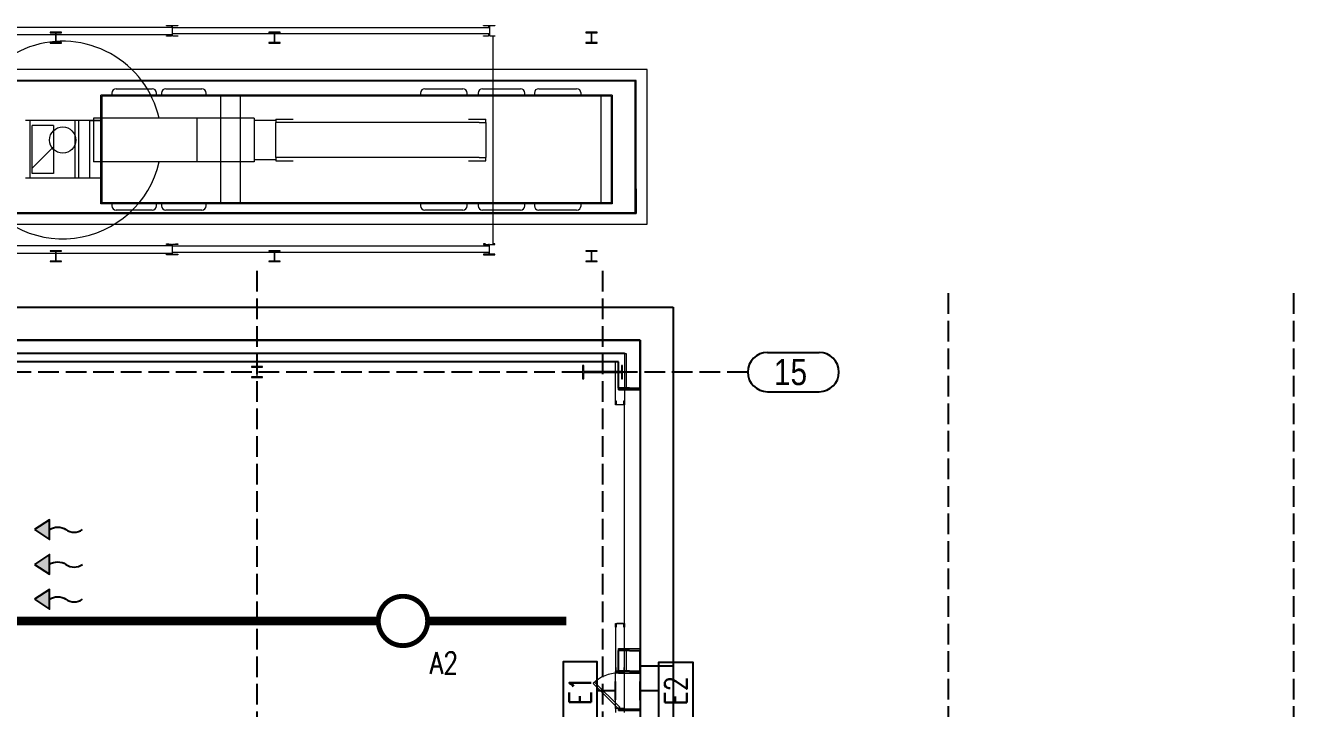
# Model space of a CAD drawing. Header units: millimetres. Extents: x 91119 to 433967, y 16708 to 144224.
# Drawn here: x 324957 to 353952, y 128593 to 144224 of the extents above; entities that cross this region are included whole.
import ezdxf
from ezdxf.enums import TextEntityAlignment as Align

# ---------------------------------------------------------------- set-up
doc = ezdxf.new("R2010")
doc.units = ezdxf.units.MM
doc.header["$LTSCALE"] = 100
for name, pattern in [('121217 IES and EMR$0$XKITLINE00', [0]), ('121217 IES and EMR$0$XKITLINE03', [6.299213, 4.724409, -1.574803]), ('DASHED', [19.05, 12.7, -6.35])]:
    doc.linetypes.add(name, pattern=pattern)
doc.layers.add('121217 IES and EMR$0$G3 Fab Prts-22 Door-Plan', color=7, linetype='Continuous', lineweight=5)
for name, color, linetype in [('121217 IES and EMR$0$grid', 8, 'Continuous'), ('121217 IES and EMR$0$layout', 8, 'Continuous'), ('121217 IES and EMR$0$Xref', 8, 'Continuous'), ('Lighting', 5, 'Continuous'), ('Vent', 3, 'Continuous')]:
    doc.layers.add(name, color=color, linetype=linetype)
doc.styles.add('121217 IES and EMR$0$CENTURY_GOTHIC', font='GOTHIC.TTF')
doc.styles.add('ROMANS', font='romans.shx', dxfattribs={"width": 0.8, "height": 2.5})

# ---------------------------------------------------------------- blocks, each defined once
blk = doc.blocks.new('121217 IES and EMR$0$Group-84-1')
at = {"layer": '121217 IES and EMR$0$G3 Fab Prts-22 Door-Plan', "color": 7, "linetype": 'Continuous', "lineweight": 5, "transparency": 33554687}
for p, q in [((-3000, 250.5), (-3000, -250.5)), ((3000, 250.5), (3000, -250.5))]:
    blk.add_line(p, q, dxfattribs=at)
blk = doc.blocks.new('121217 IES and EMR$0$Group-85-1')
at = {"layer": '121217 IES and EMR$0$G3 Fab Prts-22 Door-Plan', "color": 7, "linetype": 'Continuous', "lineweight": 5, "transparency": 33554687, "flags": 128}
for points in [[(-3000, 250.5), (-2958, 250.5), (-2958, -250.5), (-3000, -250.5)], [(2958, 250.5), (3000, 250.5), (3000, -250.5), (2958, -250.5)]]:
    blk.add_lwpolyline(points, close=True, dxfattribs=at)
blk = doc.blocks.new('121217 IES and EMR$0$Group-91-1')
at = {"layer": '121217 IES and EMR$0$G3 Fab Prts-22 Door-Plan', "color": 7, "linetype": 'Continuous', "lineweight": 5, "transparency": 33554687, "flags": 128}
blk.add_lwpolyline([(-408, 250), (169, 827), (200, 796), (-377, 219)], close=True, dxfattribs=at)
blk = doc.blocks.new('121217 IES and EMR$0$Group-92-1')
at = {"layer": '121217 IES and EMR$0$G3 Fab Prts-22 Door-Plan', "color": 7, "linetype": 'Continuous', "lineweight": 5, "transparency": 33554687}
for p, q in [((-408, 250), (169, 827)), ((-377, 219), (200, 796)), ((169, 827), (200, 796)), ((-408, 250), (-377, 219))]:
    blk.add_line(p, q, dxfattribs=at)
at = {"layer": '121217 IES and EMR$0$G3 Fab Prts-22 Door-Plan', "color": 7, "transparency": 33554687}
blk.add_blockref('121217 IES and EMR$0$Group-91-1', (0, 0), dxfattribs=at)
blk = doc.blocks.new('121217 IES and EMR$0$Group-87-1')
at = {"layer": '121217 IES and EMR$0$G3 Fab Prts-22 Door-Plan', "color": 7, "linetype": 'Continuous', "lineweight": 5, "transparency": 33554687}
for p, q in [((-450, 250.5), (-450, -250.5)), ((450, 250.5), (450, -250.5))]:
    blk.add_line(p, q, dxfattribs=at)
blk = doc.blocks.new('121217 IES and EMR$0$Group-88-1')
at = {"layer": '121217 IES and EMR$0$G3 Fab Prts-22 Door-Plan', "color": 7, "linetype": 'Continuous', "lineweight": 5, "transparency": 33554687, "flags": 128}
for points in [[(-450, 250.5), (-408, 250.5), (-408, -250.5), (-450, -250.5)], [(408, 250.5), (450, 250.5), (450, -250.5), (408, -250.5)]]:
    blk.add_lwpolyline(points, close=True, dxfattribs=at)

msp = doc.modelspace()

# ---------------------------------------------------------------- hatches: boundary and pattern name
at = {"layer": 'Vent', "linetype": 'Continuous'}
for points in [[(325162, 132688), (325510, 132463), (325510, 132913)], [(325162, 131891), (325510, 131666), (325510, 132116)], [(325162, 131094), (325510, 130869), (325510, 131319)]]:
    msp.add_hatch(color=256, dxfattribs=at).paths.add_polyline_path(points)

# ---------------------------------------------------------------- linework, layer by layer
at = {"layer": '121217 IES and EMR$0$grid', "linetype": '121217 IES and EMR$0$XKITLINE03'}
for p, q in [((330252, 138606), (330252, 24226)), ((338152, 138606), (338152, 22312)), ((346052, 138095), (346052, 25094)), ((353952, 138095), (353952, 25094)), ((341471, 136294), (284783, 136294))]:
    msp.add_line(p, q, dxfattribs=at)
at = {"layer": '121217 IES and EMR$0$grid', "linetype": '121217 IES and EMR$0$XKITLINE00'}
for p, q in [((341921, 136744), (343108, 136744)), ((341921, 135844), (343108, 135844))]:
    msp.add_line(p, q, dxfattribs=at)
for centre, start, end in [((341921, 136294), 90, 270), ((343108, 136294), 270, 90)]:
    msp.add_arc(centre, 450, start, end, dxfattribs=at)
at = {"layer": '121217 IES and EMR$0$layout', "linetype": 'Continuous', "lineweight": 20}
for p, q in [((323316, 144185), (328304, 144185)), ((328181, 144212), (328181, 144224)), ((328181, 144224), (328439, 144224)), ((328292, 144212), (328181, 144212)), ((328304, 144185), (328304, 144200)), ((328316, 144200), (328316, 143999)), ((335554, 144170), (328316, 144170)), ((328439, 144212), (328329, 144212)), ((328439, 144224), (328439, 144212)), ((335431, 144212), (335431, 144224)), ((335431, 144224), (335689, 144224)), ((335542, 144212), (335431, 144212)), ((335554, 144170), (335554, 144200)), ((335566, 144200), (335566, 143999)), ((335689, 144212), (335579, 144212)), ((335689, 144224), (335689, 144212)), ((323316, 144014), (328304, 144014)), ((328181, 143975), (328181, 143987)), ((328181, 143987), (328292, 143987)), ((328233, 143975), (328181, 143975)), ((328304, 143999), (328304, 144014)), ((335554, 144029), (328316, 144029)), ((328329, 143987), (328439, 143987)), ((328439, 143975), (328388, 143975)), ((328439, 143987), (328439, 143975)), ((335431, 143975), (335431, 143987)), ((335431, 143987), (335542, 143987)), ((335478, 143975), (335431, 143975)), ((335554, 143999), (335554, 144029)), ((335579, 143987), (335689, 143987)), ((335689, 143975), (335643, 143975)), ((335643, 143975), (335643, 139224)), ((335689, 143987), (335689, 143975)), ((328876, 142100), (326518, 142100)), ((326518, 142100), (326518, 141100)), ((330185, 142100), (328876, 142100)), ((328876, 142100), (328876, 141100)), ((330185, 142100), (330185, 141100)), ((330680, 142050), (330185, 142050)), ((330928, 142000), (330674, 142000)), ((330674, 142000), (330674, 141200)), ((330680, 142075), (331080, 142075)), ((330680, 142075), (330680, 142000)), ((335333, 142000), (330928, 142000)), ((335085, 142075), (335485, 142075)), ((335333, 142000), (335491, 142000)), ((335485, 142000), (335485, 142075)), ((335491, 141200), (335491, 142000)), ((328876, 141100), (326518, 141100)), ((330185, 141100), (328876, 141100)), ((330680, 141150), (330185, 141150)), ((330928, 141200), (330674, 141200)), ((330680, 141200), (330680, 141125)), ((330680, 141125), (331080, 141125)), ((335333, 141200), (330928, 141200)), ((335085, 141125), (335485, 141125)), ((335333, 141200), (335491, 141200)), ((335485, 141125), (335485, 141200)), ((323316, 139185), (328304, 139185)), ((328181, 139212), (328181, 139224)), ((328181, 139224), (328233, 139224)), ((328292, 139212), (328181, 139212)), ((328304, 139185), (328304, 139200)), ((328316, 139200), (328316, 138999)), ((328439, 139212), (328329, 139212)), ((328388, 139224), (328439, 139224)), ((328439, 139224), (328439, 139212)), ((335431, 139224), (335431, 139212)), ((335478, 139224), (335431, 139224)), ((335431, 139212), (335542, 139212)), ((335554, 139200), (335554, 139170)), ((335566, 138999), (335566, 139200)), ((335579, 139212), (335689, 139212)), ((335689, 139224), (335643, 139224)), ((335689, 139212), (335689, 139224)), ((323316, 139014), (328304, 139014)), ((328181, 138987), (328292, 138987)), ((328181, 138975), (328181, 138987)), ((328439, 138975), (328181, 138975)), ((328304, 138999), (328304, 139014)), ((335554, 139170), (328316, 139170)), ((335554, 139029), (328316, 139029)), ((328329, 138987), (328439, 138987)), ((328439, 138987), (328439, 138975)), ((335542, 138987), (335431, 138987)), ((335431, 138987), (335431, 138975)), ((335431, 138975), (335689, 138975)), ((335554, 139029), (335554, 138999)), ((335689, 138987), (335579, 138987)), ((335689, 138975), (335689, 138987))]:
    msp.add_line(p, q, dxfattribs=at)
at = {"layer": '121217 IES and EMR$0$layout', "transparency": 33554687}
for p, q in [((296835, 137775), (339766, 137775)), ((296835, 137775), (339766, 137775)), ((339766, 137775), (339766, 121244)), ((339766, 137775), (339766, 129567)), ((297585, 137025), (339016, 137025)), ((339016, 137025), (297585, 137025)), ((339016, 137025), (339016, 120494)), ((339016, 135925), (339016, 137025)), ((338515, 136524), (298086, 136524)), ((338515, 135925), (338515, 136524)), ((338515, 129450), (338515, 129925)), ((339016, 129450), (339016, 129925)), ((339766, 129567), (339016, 129567))]:
    msp.add_line(p, q, dxfattribs=at)
at = {"layer": '121217 IES and EMR$0$layout'}
for p, q in [((297585, 137025), (339016, 137025)), ((339016, 137025), (339016, 120494)), ((338766, 135925), (338515, 135925)), ((338515, 135925), (338515, 135925)), ((338515, 135925), (338515, 135925)), ((338766, 135925), (339016, 135925)), ((339016, 135925), (339016, 135925)), ((339016, 135925), (339016, 135925)), ((338766, 129925), (338515, 129925)), ((338515, 129925), (338515, 129925)), ((338515, 129925), (338515, 129925)), ((338766, 129925), (339016, 129925)), ((339016, 129925), (339016, 129925)), ((339016, 129925), (339016, 129925)), ((338766, 129450), (338515, 129450)), ((338515, 129450), (338515, 129450)), ((338515, 129450), (338515, 129450)), ((338766, 129450), (339016, 129450)), ((339016, 129450), (339016, 129450)), ((339016, 129450), (339016, 129450))]:
    msp.add_line(p, q, dxfattribs=at)
at = {"layer": '121217 IES and EMR$0$layout', "linetype": 'Continuous', "lineweight": 5, "transparency": 33554687}
for p, q in [((338700, 136709), (297901, 136709)), ((338700, 136709), (297901, 136709)), ((338700, 135925), (338700, 136709)), ((338700, 135925), (338700, 136709)), ((338515, 135925), (338515, 135883)), ((338515, 135883), (339016, 135883)), ((339016, 135925), (339016, 135883)), ((338515, 129925), (338515, 129967)), ((338515, 129967), (339016, 129967)), ((338700, 129450), (338700, 129925)), ((339016, 129925), (339016, 129967)), ((338515, 129450), (338515, 129408)), ((338515, 129408), (339016, 129408)), ((339016, 129450), (339016, 129408))]:
    msp.add_line(p, q, dxfattribs=at)
at = {"layer": '121217 IES and EMR$0$layout', "linetype": 'Continuous', "lineweight": 20}
msp.add_circle((325810, 141600), 300, dxfattribs=at)
for centre, radius, start, end in [((328292, 144200), 12.7, 45, 90), ((328292, 144200), 12.7, 360, 45), ((328329, 144200), 12.7, 135, 180), ((328329, 144200), 12.7, 90, 135), ((335542, 144200), 12.7, 45, 90), ((335542, 144200), 12.7, 360, 45), ((335579, 144200), 12.7, 135, 180), ((335579, 144200), 12.7, 90, 135), ((325810, 141600), 2260, 61.1691, 109.5564), ((328292, 143999), 12.7, 270, 315), ((328292, 143999), 12.7, 315, 360), ((328329, 143999), 12.7, 180, 225), ((328329, 143999), 12.7, 225, 270), ((335542, 143999), 12.7, 270, 315), ((335542, 143999), 12.7, 315, 360), ((335579, 143999), 12.7, 180, 225), ((335579, 143999), 12.7, 225, 270), ((325810, 141600), 2260, 109.5564, 157.9437), ((325810, 141600), 2260, 12.7818, 61.1691), ((325810, 141600), 2260, 276.7746, 347.2181), ((325810, 141600), 2260, 206.331, 276.7746), ((328292, 139200), 12.7, 45, 90), ((328292, 139200), 12.7, 360, 45), ((328329, 139200), 12.7, 135, 180), ((328329, 139200), 12.7, 90, 135), ((335542, 139200), 12.7, 45, 90), ((335542, 139200), 12.7, 360, 45), ((335579, 139200), 12.7, 135, 180), ((335579, 139200), 12.7, 90, 135), ((328292, 138999), 12.7, 270, 315), ((328292, 138999), 12.7, 315, 360), ((328329, 138999), 12.7, 180, 225), ((328329, 138999), 12.7, 225, 270), ((335542, 138999), 12.7, 270, 315), ((335542, 138999), 12.7, 315, 360), ((335579, 138999), 12.7, 180, 225), ((335579, 138999), 12.7, 225, 270)]:
    msp.add_arc(centre, radius, start, end, dxfattribs=at)
at = {"layer": '121217 IES and EMR$0$layout', "linetype": 'Continuous', "lineweight": 5, "transparency": 33554687}
msp.add_arc((338515, 128592), 816, 90, 135, dxfattribs=at)
at = {"layer": '121217 IES and EMR$0$Xref', "linetype": 'Continuous', "lineweight": 15}
for p, q in [((325523, 144069), (325523, 144057)), ((325781, 144069), (325523, 144069)), ((325523, 144057), (325634, 144057)), ((325523, 143831), (325523, 143819)), ((325634, 143831), (325523, 143831)), ((325646, 144044), (325646, 143844)), ((325658, 143844), (325658, 144044)), ((325671, 144057), (325781, 144057)), ((325781, 143831), (325671, 143831)), ((325781, 144057), (325781, 144069)), ((325781, 143819), (325781, 143831)), ((330523, 144069), (330523, 144057)), ((330781, 144069), (330523, 144069)), ((330523, 144057), (330634, 144057)), ((330523, 143831), (330523, 143819)), ((330634, 143831), (330523, 143831)), ((330646, 144044), (330646, 143844)), ((330658, 143844), (330658, 144044)), ((330671, 144057), (330781, 144057)), ((330781, 143831), (330671, 143831)), ((330781, 144057), (330781, 144069)), ((330781, 143819), (330781, 143831)), ((337773, 144069), (337773, 144057)), ((338031, 144069), (337773, 144069)), ((337773, 144057), (337884, 144057)), ((337773, 143831), (337773, 143819)), ((337884, 143831), (337773, 143831)), ((337896, 144044), (337896, 143844)), ((337908, 143844), (337908, 144044)), ((337921, 144057), (338031, 144057)), ((338031, 143831), (337921, 143831)), ((338031, 144057), (338031, 144069)), ((338031, 143819), (338031, 143831)), ((325523, 143819), (325781, 143819)), ((330523, 143819), (330781, 143819)), ((337773, 143819), (338031, 143819)), ((325523, 139069), (325523, 139057)), ((325781, 139069), (325523, 139069)), ((325523, 139057), (325634, 139057)), ((325646, 139044), (325646, 138844)), ((325658, 138844), (325658, 139044)), ((325671, 139057), (325781, 139057)), ((325781, 139057), (325781, 139069)), ((330523, 139069), (330523, 139057)), ((330781, 139069), (330523, 139069)), ((330523, 139057), (330634, 139057)), ((330646, 139044), (330646, 138844)), ((330658, 138844), (330658, 139044)), ((330671, 139057), (330781, 139057)), ((330781, 139057), (330781, 139069)), ((337773, 139069), (337773, 139057)), ((338031, 139069), (337773, 139069)), ((337773, 139057), (337884, 139057)), ((337896, 139044), (337896, 138844)), ((337908, 138844), (337908, 139044)), ((337921, 139057), (338031, 139057)), ((338031, 139057), (338031, 139069)), ((325634, 138831), (325523, 138831)), ((325523, 138831), (325523, 138819)), ((325523, 138819), (325781, 138819)), ((325781, 138831), (325671, 138831)), ((325781, 138819), (325781, 138831)), ((330634, 138831), (330523, 138831)), ((330523, 138831), (330523, 138819)), ((330523, 138819), (330781, 138819)), ((330781, 138831), (330671, 138831)), ((330781, 138819), (330781, 138831)), ((337884, 138831), (337773, 138831)), ((337773, 138831), (337773, 138819)), ((337773, 138819), (338031, 138819)), ((338031, 138831), (337921, 138831)), ((338031, 138819), (338031, 138831)), ((330123, 136419), (330123, 136407)), ((330381, 136419), (330123, 136419)), ((330123, 136407), (330234, 136407)), ((330246, 136394), (330246, 136194)), ((330258, 136194), (330258, 136394)), ((330271, 136407), (330381, 136407)), ((330381, 136407), (330381, 136419)), ((337693, 136446), (337693, 136141)), ((337721, 136446), (337693, 136446)), ((337721, 136321), (337721, 136446)), ((338565, 136302), (337740, 136302)), ((337740, 136285), (338565, 136285)), ((338584, 136446), (338584, 136321)), ((338612, 136446), (338584, 136446)), ((338612, 136141), (338612, 136446)), ((330123, 136181), (330123, 136169)), ((330234, 136181), (330123, 136181)), ((330123, 136169), (330381, 136169)), ((330381, 136181), (330271, 136181)), ((330381, 136169), (330381, 136181)), ((337693, 136141), (337721, 136141)), ((337721, 136141), (337721, 136266)), ((338584, 136266), (338584, 136141)), ((338584, 136141), (338612, 136141)), ((338452, 135544), (338452, 135634)), ((338452, 135634), (338466, 135634)), ((338652, 135544), (338452, 135544)), ((338466, 135634), (338466, 135563)), ((338478, 135551), (338626, 135551)), ((338638, 135563), (338638, 135634)), ((338638, 135634), (338652, 135634)), ((338652, 135634), (338652, 135544)), ((338452, 130544), (338652, 130544)), ((338452, 130454), (338452, 130544)), ((338466, 130525), (338466, 130454)), ((338626, 130537), (338478, 130537)), ((338638, 130454), (338638, 130525)), ((338652, 130544), (338652, 130454)), ((338466, 130454), (338452, 130454)), ((338652, 130454), (338638, 130454)), ((338452, 129534), (338452, 129444)), ((338466, 129534), (338452, 129534)), ((338452, 129444), (338652, 129444)), ((338466, 129463), (338466, 129534)), ((338626, 129451), (338478, 129451)), ((338638, 129534), (338638, 129463)), ((338652, 129534), (338638, 129534)), ((338652, 129444), (338652, 129534)), ((338652, 128594), (338452, 128594)), ((338452, 128594), (338452, 128504)), ((338652, 128504), (338652, 128594))]:
    msp.add_line(p, q, dxfattribs=at)
at = {"layer": '121217 IES and EMR$0$Xref', "linetype": 'Continuous', "lineweight": 0}
for p, q in [((337908, 143848), (337879, 143819)), ((326702, 142542), (326682, 142522)), ((326789, 142628), (326769, 142608)), ((329618, 142628), (329598, 142608)), ((332446, 142628), (332426, 142608)), ((335274, 142628), (335254, 142608)), ((338103, 142628), (338083, 142608)), ((325603, 141442), (325115, 140954)), ((327152, 140162), (327132, 140142)), ((329980, 140162), (329960, 140142)), ((332808, 140162), (332788, 140142)), ((335637, 140162), (335617, 140142))]:
    msp.add_line(p, q, dxfattribs=at)
at = {"layer": '121217 IES and EMR$0$Xref', "linetype": 'Continuous', "lineweight": 20}
for p, q in [((339172, 143214), (298592, 143214)), ((338922, 142964), (298842, 142964)), ((325872, 142964), (325372, 142964)), ((325372, 142964), (325372, 142944)), ((325872, 142944), (325872, 142964)), ((331932, 142944), (331932, 142964)), ((331932, 142964), (332432, 142964)), ((332432, 142964), (332432, 142944)), ((338922, 142964), (338422, 142964)), ((338422, 142964), (338422, 142944)), ((338922, 139924), (338922, 142964)), ((338922, 142404), (338922, 142964)), ((339172, 139674), (339172, 143214)), ((338902, 142944), (298862, 142944)), ((326931, 142675), (326931, 142628)), ((327031, 142775), (327853, 142775)), ((327953, 142628), (327953, 142675)), ((328069, 142675), (328069, 142628)), ((328169, 142775), (328991, 142775)), ((329091, 142628), (329091, 142675)), ((333989, 142675), (333989, 142628)), ((334089, 142775), (334956, 142775)), ((335056, 142628), (335056, 142675)), ((335308, 142675), (335308, 142628)), ((335408, 142775), (336275, 142775)), ((336375, 142628), (336375, 142675)), ((336593, 142675), (336593, 142628)), ((336693, 142775), (337560, 142775)), ((337660, 142628), (337660, 142675)), ((338902, 139944), (338902, 142944)), ((338372, 142628), (326682, 142628)), ((326682, 140142), (326682, 142628)), ((326702, 142608), (326702, 140162)), ((338352, 142608), (326702, 142608)), ((326702, 140162), (326702, 142608)), ((329416, 142608), (329416, 140162)), ((329870, 142608), (329870, 140162)), ((338112, 142608), (338112, 140162)), ((338352, 142608), (338352, 140162)), ((338372, 142628), (338372, 140142)), ((338902, 142404), (338922, 142404)), ((325060, 142045), (324957, 142045)), ((325060, 142045), (325060, 140725)), ((326091, 142045), (325060, 142045)), ((325603, 141935), (325115, 141935)), ((325115, 140835), (325115, 141935)), ((325603, 141935), (325603, 140835)), ((326091, 142045), (326091, 140725)), ((326174, 142045), (326091, 142045)), ((326174, 142045), (326174, 140725)), ((326682, 142045), (326174, 142045)), ((326424, 142040), (326424, 140730)), ((326682, 142040), (326424, 142040)), ((325060, 140725), (324957, 140725)), ((326091, 140725), (325060, 140725)), ((325603, 140835), (325115, 140835)), ((326174, 140725), (326091, 140725)), ((326682, 140725), (326174, 140725)), ((326682, 140730), (326424, 140730)), ((338902, 140484), (338922, 140484)), ((338922, 140484), (338922, 139924)), ((338372, 140142), (326682, 140142)), ((338352, 140162), (326702, 140162)), ((326931, 140142), (326931, 140095)), ((327953, 140095), (327953, 140142)), ((328069, 140142), (328069, 140095)), ((329091, 140095), (329091, 140142)), ((333989, 140142), (333989, 140095)), ((335056, 140095), (335056, 140142)), ((335308, 140142), (335308, 140095)), ((336375, 140095), (336375, 140142)), ((336593, 140142), (336593, 140095)), ((337660, 140095), (337660, 140142)), ((298842, 139924), (338922, 139924)), ((298862, 139944), (338902, 139944)), ((325372, 139944), (325372, 139924)), ((325372, 139924), (325872, 139924)), ((325872, 139924), (325872, 139944)), ((327853, 139995), (327031, 139995)), ((328991, 139995), (328169, 139995)), ((331932, 139944), (331932, 139924)), ((331932, 139924), (332432, 139924)), ((332432, 139924), (332432, 139944)), ((334956, 139995), (334089, 139995)), ((336275, 139995), (335408, 139995)), ((337560, 139995), (336693, 139995)), ((338422, 139924), (338422, 139944)), ((338922, 139924), (338422, 139924)), ((298592, 139674), (339172, 139674)), ((298152, 136734), (338652, 136734)), ((338652, 136734), (338652, 135634)), ((338452, 136534), (298352, 136534)), ((338452, 136302), (338452, 136534)), ((338452, 135634), (338452, 136285)), ((338452, 135542), (338452, 135544)), ((338652, 135542), (338452, 135542)), ((338652, 135544), (338652, 135542)), ((338652, 130544), (338652, 135542)), ((338452, 130454), (338452, 129534)), ((338652, 129534), (338652, 130454)), ((338452, 128594), (338452, 129444)), ((338652, 128594), (338652, 129444))]:
    msp.add_line(p, q, dxfattribs=at)
at = {"layer": '121217 IES and EMR$0$Xref', "linetype": 'Continuous', "lineweight": 15}
for centre, radius, start, end in [((325634, 144044), 12.7, 0, 90), ((325634, 143844), 12.7, 270, 0), ((325671, 144044), 12.7, 90, 180), ((325671, 143844), 12.7, 180, 270), ((330634, 144044), 12.7, 0, 90), ((330634, 143844), 12.7, 270, 0), ((330671, 144044), 12.7, 90, 180), ((330671, 143844), 12.7, 180, 270), ((337884, 144044), 12.7, 0, 90), ((337884, 143844), 12.7, 270, 0), ((337921, 144044), 12.7, 90, 180), ((337921, 143844), 12.7, 180, 270), ((325634, 139044), 12.7, 0, 90), ((325671, 139044), 12.7, 90, 180), ((330634, 139044), 12.7, 0, 90), ((330671, 139044), 12.7, 90, 180), ((337884, 139044), 12.7, 0, 90), ((337921, 139044), 12.7, 90, 180), ((325634, 138844), 12.7, 270, 0), ((325671, 138844), 12.7, 180, 270), ((330634, 138844), 12.7, 270, 0), ((330671, 138844), 12.7, 180, 270), ((337884, 138844), 12.7, 270, 0), ((337921, 138844), 12.7, 180, 270), ((330234, 136394), 12.7, 0, 90), ((330271, 136394), 12.7, 90, 180), ((337740, 136321), 19.1, 180, 270), ((337740, 136266), 19.1, 90, 180), ((338565, 136321), 19.1, 270, 0), ((338565, 136266), 19.1, 0, 90), ((330234, 136194), 12.7, 270, 0), ((330271, 136194), 12.7, 180, 270), ((338478, 135563), 12, 180, 270), ((338626, 135563), 12, 270, 0), ((338478, 130525), 12, 90, 180), ((338626, 130525), 12, 0, 90), ((338478, 129463), 12, 180, 270), ((338626, 129463), 12, 270, 0)]:
    msp.add_arc(centre, radius, start, end, dxfattribs=at)
at = {"layer": '121217 IES and EMR$0$Xref', "linetype": 'Continuous', "lineweight": 20}
for centre, start, end in [((327031, 142675), 90, 180), ((327853, 142675), 0, 90), ((328169, 142675), 90, 180), ((328991, 142675), 0, 90), ((334089, 142675), 90, 180), ((334956, 142675), 0, 90), ((335408, 142675), 90, 180), ((336275, 142675), 0, 90), ((336693, 142675), 90, 180), ((337560, 142675), 0, 90), ((327031, 140095), 180, 270), ((327853, 140095), 270, 0), ((328169, 140095), 180, 270), ((328991, 140095), 270, 0), ((334089, 140095), 180, 270), ((334956, 140095), 270, 0), ((335408, 140095), 180, 270), ((336275, 140095), 270, 0), ((336693, 140095), 180, 270), ((337560, 140095), 270, 0)]:
    msp.add_arc(centre, 100, start, end, dxfattribs=at)
at = {"layer": 'Lighting'}
for p, q in [((338452, 128794), (338452, 129217)), ((339016, 128788), (339016, 129212)), ((338029, 129006), (338452, 129006)), ((339439, 129000), (339016, 129000))]:
    msp.add_line(p, q, dxfattribs=at)
at = {"layer": 'Lighting', "const_width": 112}
msp.add_lwpolyline([(333025, 130599, 1), (334154, 130599, 1)], format="xyb", close=True, dxfattribs=at)
at = {"layer": 'Lighting', "color": 1, "linetype": 'DASHED', "const_width": 200}
for points in [[(324029, 130599), (333025, 130599)], [(334154, 130599), (337323, 130599)]]:
    msp.add_lwpolyline(points, dxfattribs=at)
at = {"layer": 'Lighting'}
for points in [[(338029, 128346), (338029, 129665), (337255, 129665), (337255, 128346)], [(339439, 128341), (339439, 129659), (340213, 129659), (340213, 128341)]]:
    msp.add_lwpolyline(points, close=True, dxfattribs=at)
at = {"layer": 'Vent', "linetype": 'Continuous'}
for points in [[(325162, 132688), (325510, 132463), (325510, 132913)], [(325162, 131891), (325510, 131666), (325510, 132116)], [(325162, 131094), (325510, 130869), (325510, 131319)]]:
    msp.add_lwpolyline(points, close=True, dxfattribs=at)
for points in [[(325510, 132688, -0.32), (325885, 132688, 0.32), (326260, 132688)], [(325510, 131891, -0.32), (325885, 131891, 0.32), (326260, 131891)], [(325510, 131094, -0.32), (325885, 131094, 0.32), (326260, 131094)]]:
    msp.add_lwpolyline(points, format="xyb", dxfattribs=at)

# ---------------------------------------------------------------- block references
at = {"layer": '121217 IES and EMR$0$layout', "transparency": 33554687, "rotation": 90.00004439622963}
for name, p in [('121217 IES and EMR$0$Group-84-1', (338766, 132925)), ('121217 IES and EMR$0$Group-85-1', (338766, 132925)), ('121217 IES and EMR$0$Group-87-1', (338766, 129000)), ('121217 IES and EMR$0$Group-88-1', (338766, 129000))]:
    msp.add_blockref(name, p, dxfattribs=at)
at = {"layer": '121217 IES and EMR$0$layout', "rotation": 90.00004439622963}
msp.add_blockref('121217 IES and EMR$0$Group-92-1', (338766, 129000), dxfattribs=at)

# ---------------------------------------------------------------- texts
at = {"layer": '121217 IES and EMR$0$grid', "style": '121217 IES and EMR$0$CENTURY_GOTHIC', "width": 0.85}
msp.add_text('15', height=600, dxfattribs=at).set_placement((342071, 135994))
at = {"layer": 'Lighting', "color": 0, "style": 'ROMANS', "width": 0.8}
for s, rotation, p in [('E1', 89.9675, (337642, 129006)), ('E2', 90.0325, (339826, 129000))]:
    msp.add_text(s, height=500, rotation=rotation, dxfattribs=at).set_placement(p, align=Align.MIDDLE_CENTER)
at = {"layer": 'Lighting', "color": 0, "insert": (334202, 129887), "char_height": 500, "width": 7884.62, "attachment_point": 1, "style": 'ROMANS'}
msp.add_mtext('A2', dxfattribs=at)

doc.saveas('drawing.dxf')
